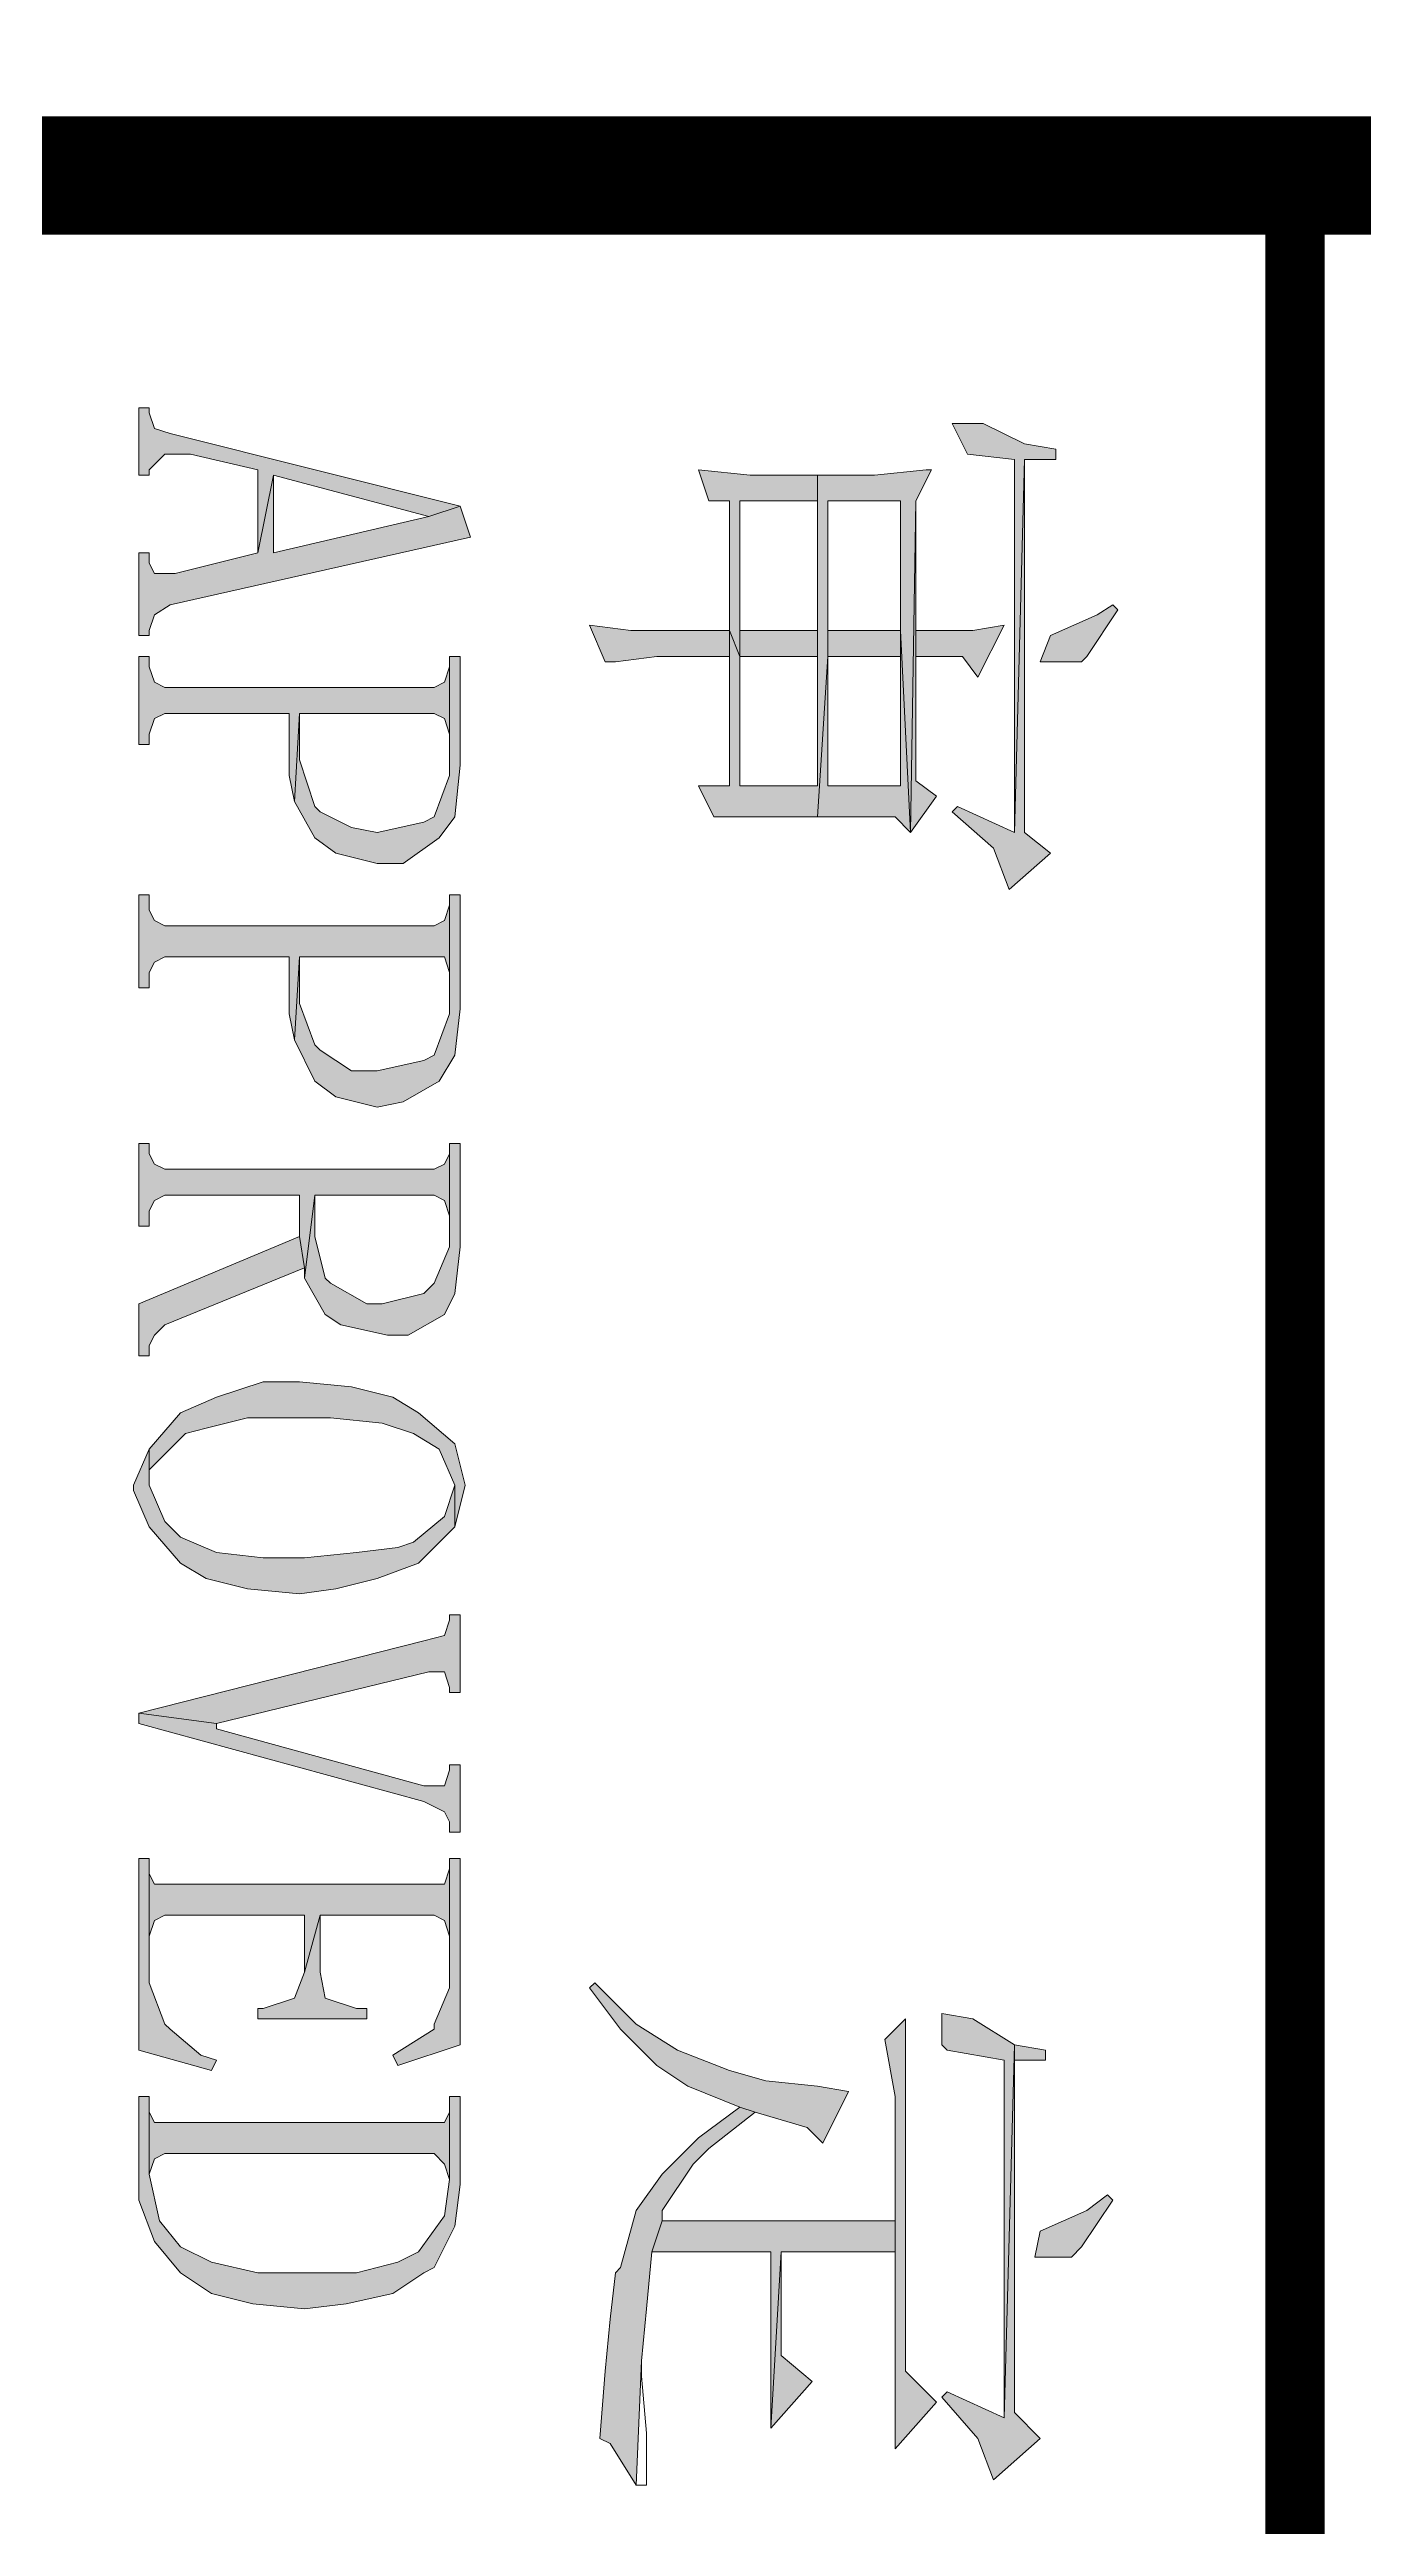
# Model space of a CAD drawing. Header units: millimetres. Extents: x -53295381 to 181933601, y -165 to 204541444.
# Drawn here: x 51460126 to 51464011, y 20986813 to 20994135 of the extents above; entities that cross this region are included whole.
import ezdxf

# ---------------------------------------------------------------- set-up
doc = ezdxf.new("R2010")
doc.units = ezdxf.units.MM
doc.header["$LTSCALE"] = 1000
doc.layers.add('PP-COM', color=7, linetype='Continuous')
doc.layers.add('标注', color=3, linetype='Continuous')
doc.layers.add('PUB_TITLE', color=7, linetype='Continuous', lineweight=20)
doc.styles.add('C', font='c.shx', dxfattribs={"width": 0.75, "height": 3, "bigfont": 'hzk.shx'})
doc.styles.add('HZ', font='rs.shx', dxfattribs={"width": 0.8, "bigfont": 'hztxt.shx'})
doc.styles.add('宋体', font='')
doc.styles.get('宋体').set_extended_font_data('宋体')
doc.dimstyles.new('1', dxfattribs={"dimtxt": 1.5, "dimasz": 2, "dimexe": 1, "dimexo": 0.2, "dimgap": 0.5, "dimtad": 1, "dimdec": 1, "dimzin": 0, "dimdsep": 46, "dimtxsty": '宋体', "dimcen": 0.2, "dimclrd": 3, "dimclre": 3, "dimclrt": 3, "dimadec": 0, "dimazin": 0, "dimtfac": 1, "dimtdec": 1, "dimtofl": 0, "dimtmove": 2, "dimatfit": 3, "dimfxl": 0, "dimtolj": 1, "dimtzin": 0, "dimarcsym": 0})

# ---------------------------------------------------------------- blocks, each defined once
blk = doc.blocks.new('*D53')
at = {"color": 3, "lineweight": -2}
for start, end in [(39.4482, 48.8965), (341.1035, 350.5518)]:
    blk.add_arc((1344.218, 1910.564), 16.999, start, end, dxfattribs=at)
at = {"color": 3}
for points in [[(1357.728, 1921.631), (1356.961, 1921.099), (1358.94, 1919.064)], [(1360.522, 1907.812), (1361.452, 1907.735), (1361.217, 1910.564)]]:
    blk.add_solid(points, dxfattribs=at)
at = {"layer": 'Defpoints', "color": 0}
for p in [(1395.655, 1940.261), (1360.959, 1913.516), (1344.218, 1910.564), (1344.218, 1910.564), (1403.612, 1910.564)]:
    blk.add_point(p, dxfattribs=at)
at = {"color": 3, "insert": (1362.57, 1915.482), "char_height": 3, "attachment_point": 5, "rotation": 285, "style": 'HZ'}
blk.add_mtext('\\A1;α/3', dxfattribs=at)
blk = doc.blocks.new('*D54')
at = {"color": 3, "lineweight": -2}
blk.add_arc((1344.218, 1910.564), 28.56, 5.6194, 84.3806, dxfattribs=at)
at = {"color": 3}
for points in [[(1346.992, 1938.522), (1347.038, 1939.454), (1344.218, 1939.125)], [(1373.108, 1913.384), (1372.175, 1913.338), (1372.779, 1910.564)]]:
    blk.add_solid(points, dxfattribs=at)
at = {"layer": 'Defpoints', "color": 0}
for p in [(1344.218, 1969.958), (1368.952, 1924.845), (1344.218, 1910.564), (1344.218, 1910.564), (1403.612, 1910.564)]:
    blk.add_point(p, dxfattribs=at)
at = {"color": 3, "insert": (1365.828, 1932.174), "char_height": 3, "attachment_point": 5, "rotation": 315, "style": 'HZ'}
blk.add_mtext('\\A1;α', dxfattribs=at)
blk = doc.blocks.new('*D55')
at = {"color": 3, "lineweight": -2}
for start, end in [(69.4333, 78.8666), (11.1334, 20.5667)]:
    blk.add_arc((1344.218, 1910.564), 17.026, start, end, dxfattribs=at)
at = {"color": 3}
for points in [[(1350.399, 1926.927), (1350, 1926.083), (1352.731, 1925.309)], [(1359.737, 1916.346), (1360.581, 1916.745), (1358.963, 1919.077)]]:
    blk.add_solid(points, dxfattribs=at)
at = {"layer": 'Defpoints', "color": 0}
for p in [(1373.915, 1962.001), (1395.655, 1940.261), (1355.162, 1923.607), (1344.218, 1910.564), (1344.218, 1910.564)]:
    blk.add_point(p, dxfattribs=at)
at = {"color": 3, "insert": (1358.072, 1924.056), "char_height": 3, "attachment_point": 5, "rotation": 314.2422, "style": 'HZ'}
blk.add_mtext('\\A1;α/3', dxfattribs=at)
blk = doc.blocks.new('*D27')
at = {"color": 3, "lineweight": -2}
for start, end in [(99.4333, 108.8666), (41.1334, 50.5667)]:
    blk.add_arc((1344.218, 1910.564), 17.026, start, end, dxfattribs=at)
at = {"color": 3}
for points in [[(1341.389, 1927.825), (1341.466, 1926.895), (1344.218, 1927.59)], [(1354.767, 1923.331), (1355.299, 1924.098), (1352.731, 1925.309)]]:
    blk.add_solid(points, dxfattribs=at)
at = {"layer": 'Defpoints', "color": 0}
for p in [(1344.218, 1969.958), (1373.915, 1962.001), (1350.042, 1926.563), (1344.218, 1910.564), (1344.218, 1910.564)]:
    blk.add_point(p, dxfattribs=at)
at = {"color": 3, "insert": (1349.143, 1928.942), "char_height": 3, "attachment_point": 5, "rotation": 345, "style": 'HZ'}
blk.add_mtext('\\A1;α/3', dxfattribs=at)
blk = doc.blocks.new('*D35')
at = {"layer": 'Defpoints', "color": 0}
for p in [(1319.577, 1812.569), (1317.437, 1800.401), (1286.683, 1796.73), (1303.739, 1796.73), (1303.739, 1796.73)]:
    blk.add_point(p, dxfattribs=at)
at = {"layer": '标注', "color": 3, "lineweight": -2}
blk.add_line((1305.739, 1796.73), (1319.92, 1796.73), dxfattribs=at)
for start, end in [(56.3312, 67.6624), (337.3376, 348.6688)]:
    blk.add_arc((1303.739, 1796.73), 14.181, start, end, dxfattribs=at)
at = {"layer": '标注', "color": 3}
for points in [[(1311.896, 1808.894), (1311.305, 1808.172), (1313.766, 1806.758)], [(1317.179, 1793.99), (1318.108, 1793.898), (1317.92, 1796.73)]]:
    blk.add_solid(points, dxfattribs=at)
at = {"layer": '标注', "color": 3, "insert": (1318.688, 1802.922), "char_height": 3, "attachment_point": 5, "rotation": 292.5, "style": 'C'}
blk.add_mtext('\\A1;45°', dxfattribs=at)
blk = doc.blocks.new('2015AACI_TQ_A2')
at = {"layer": 'PUB_TITLE'}
h = blk.add_hatch(color=256, dxfattribs=at)
h.dxf.hatch_style = 1
h.paths.add_polyline_path([(-5712.6, 11873.9), (-5715.7, 11877), (-5743.3, 11895.3), (-5746.3, 11892.3), (-5740.2, 11883.1), (-5728, 11855.5), (-5712.6, 11849.4)])
h.paths.add_polyline_path([(-5832.1, 11834.1), (-5611.6, 11834.1), (-5832.1, 11840.2), (-5832.1, 11858.6), (-5838.2, 11858.6), (-5841.3, 11840.2), (-5853.5, 11815.7), (-5853.5, 11797.3), (-5835.2, 11806.5)])
h.paths.add_polyline_path([(-5599.3, 11855.5), (-5611.6, 11840.2), (-5832.1, 11840.2), (-5611.6, 11834.1), (-5626.9, 11800.4), (-5623.8, 11797.3), (-5602.4, 11821.8), (-5577.9, 11831)])
h.paths.add_polyline_path([(-5703.5, 11812.6), (-5734.1, 11828), (-5731, 11809.6), (-5731, 11775.9), (-5715.7, 11775.9), (-5715.7, 11803.5)])
h.paths.add_polyline_path([(-5611.6, 11772.8), (-5807.6, 11775.9), (-5826, 11785.1), (-5826, 11782), (-5822.9, 11751.4), (-5822.9, 11717.7), (-5731, 11717.7), (-5639.1, 11717.7), (-5639.1, 11671.8), (-5715.7, 11671.8), (-5731, 11665.6), (-5639.1, 11665.6), (-5639.1, 11647.3), (-5620.8, 11656.4), (-5620.8, 11662.6), (-5620.8, 11684), (-5620.8, 11717.7), (-5715.7, 11723.8), (-5807.6, 11723.8), (-5807.6, 11766.7), (-5731, 11766.7)])
h.paths.add_polyline_path([(-5611.6, 11772.8), (-5731, 11766.7), (-5639.1, 11766.7), (-5639.1, 11723.8), (-5715.7, 11723.8), (-5620.8, 11717.7), (-5620.8, 11763.6)], flags=17)
h.paths.add_polyline_path([(-5633, 11788.1), (-5642.2, 11775.9), (-5715.7, 11775.9), (-5731, 11775.9), (-5807.6, 11775.9), (-5611.6, 11772.8)])
h.paths.add_polyline_path([(-5715.7, 11766.7), (-5731, 11766.7), (-5731, 11723.8), (-5715.7, 11723.8)], flags=16)
h.paths.add_polyline_path([(-5715.7, 11717.7), (-5731, 11717.7), (-5731, 11671.8), (-5715.7, 11671.8)], flags=16)
h.paths.add_polyline_path([(-5715.7, 11665.6), (-5731, 11665.6), (-5731, 11641.1), (-5731, 11607.4), (-5734.1, 11582.9), (-5712.6, 11592.1), (-5712.6, 11598.3), (-5715.7, 11622.8)])
h.paths.add_polyline_path([(-5807.6, 11717.7), (-5822.9, 11717.7), (-5822.9, 11711.6), (-5822.9, 11677.9), (-5826, 11647.3), (-5807.6, 11653.4), (-5807.6, 11665.6), (-5731, 11665.6), (-5715.7, 11671.8), (-5807.6, 11671.8)], flags=17)
h = blk.add_hatch(color=256, dxfattribs=at)
h.dxf.hatch_style = 1
h.paths.add_polyline_path([(-4769.3, 11867.8), (-4775.4, 11873.9), (-4803, 11892.3), (-4806.1, 11889.2), (-4796.9, 11877), (-4784.6, 11849.4), (-4769.3, 11846.3)])
h.paths.add_polyline_path([(-4885.7, 11828), (-4674.4, 11828), (-4894.9, 11834.1), (-4910.2, 11809.6), (-4913.3, 11791.2), (-4894.9, 11791.2), (-4891.8, 11794.3)])
h.paths.add_polyline_path([(-4885.7, 11852.5), (-4891.8, 11852.5), (-4894.9, 11834.1), (-4885.7, 11834.1)])
h.paths.add_polyline_path([(-4662.1, 11849.4), (-4677.4, 11834.1), (-4885.7, 11834.1), (-4894.9, 11834.1), (-4674.4, 11828), (-4689.7, 11794.3), (-4686.6, 11791.2), (-4662.1, 11812.6), (-4637.6, 11821.8)])
h.paths.add_polyline_path([(-4683.6, 11788.1), (-4701.9, 11769.8), (-4910.2, 11769.8), (-4898, 11757.5), (-4864.3, 11763.6), (-4790.8, 11763.6), (-4772.4, 11763.6), (-4656, 11763.6)])
h.paths.add_polyline_path([(-4772.4, 11763.6), (-4790.8, 11763.6), (-4790.8, 11625.8), (-4772.4, 11619.7), (-4772.4, 11690.1), (-4668.2, 11690.1), (-4772.4, 11696.3)])
h.paths.add_polyline_path([(-4845.9, 11711.6), (-4836.7, 11720.8), (-4867.3, 11736.1), (-4870.4, 11717.7), (-4873.5, 11687.1), (-4879.6, 11665.6), (-4891.8, 11635), (-4907.1, 11610.5), (-4931.6, 11586), (-4928.6, 11582.9), (-4904.1, 11601.3), (-4882.6, 11622.8), (-4870.4, 11641.1), (-4858.1, 11671.8), (-4855.1, 11680.9)])
h.paths.add_polyline_path([(-4634.6, 11610.5), (-4708.1, 11613.6), (-4738.7, 11616.6), (-4772.4, 11619.7), (-4790.8, 11625.8), (-4796.9, 11625.8), (-4824.4, 11644.2), (-4833.6, 11653.4), (-4855.1, 11680.9), (-4858.1, 11671.8), (-4839.8, 11647.3), (-4818.3, 11625.8), (-4796.9, 11610.5), (-4763.2, 11601.3), (-4760.1, 11598.3), (-4732.6, 11595.2), (-4701.9, 11592.1), (-4662.1, 11589.1), (-4659.1, 11595.2)])
h.paths.add_polyline_path([(-4695.8, 11714.6), (-4711.1, 11696.3), (-4772.4, 11696.3), (-4668.2, 11690.1)])
h = blk.add_hatch(color=256, dxfattribs=at)
h.dxf.hatch_style = 1
h.paths.add_polyline_path([(-5798.4, 11488), (-5804.5, 11506.4), (-5847.4, 11334.9), (-5850.5, 11325.7), (-5859.7, 11322.6), (-5862.7, 11322.6), (-5862.7, 11316.5), (-5822.9, 11316.5), (-5822.9, 11322.6), (-5826, 11322.6), (-5835.2, 11331.8), (-5835.2, 11347.1), (-5826, 11386.9), (-5777, 11386.9), (-5822.9, 11396.1)])
h.paths.add_polyline_path([(-5786.2, 11512.5), (-5804.5, 11506.4), (-5798.4, 11488), (-5777, 11396.1), (-5822.9, 11396.1), (-5777, 11386.9), (-5764.7, 11337.9), (-5764.7, 11325.7), (-5770.8, 11322.6), (-5777, 11322.6), (-5777, 11316.5), (-5728, 11316.5), (-5728, 11322.6), (-5731, 11322.6), (-5740.2, 11325.7), (-5746.3, 11334.9)])
h.paths.add_polyline_path([(-5682, 11405.3), (-5645.3, 11405.3), (-5630, 11408.4), (-5682, 11411.4), (-5682, 11491.1), (-5679, 11497.2), (-5669.8, 11500.2), (-5709.6, 11500.2), (-5700.4, 11497.2), (-5697.3, 11491.1), (-5697.3, 11331.8), (-5700.4, 11325.7), (-5709.6, 11322.6), (-5715.7, 11322.6), (-5715.7, 11316.5), (-5663.6, 11316.5), (-5663.6, 11322.6), (-5669.8, 11322.6), (-5679, 11325.7), (-5682, 11331.8)])
h.paths.add_polyline_path([(-5593.2, 11457.4), (-5593.2, 11472.7), (-5608.5, 11494.1), (-5620.8, 11503.3), (-5651.4, 11506.4), (-5715.7, 11506.4), (-5715.7, 11500.2), (-5709.6, 11500.2), (-5654.5, 11500.2), (-5645.3, 11500.2), (-5620.8, 11491.1), (-5617.7, 11484.9), (-5611.6, 11457.4), (-5614.6, 11442.1), (-5623.8, 11423.7), (-5626.9, 11420.6), (-5654.5, 11411.4), (-5682, 11411.4), (-5630, 11408.4), (-5608.5, 11420.6), (-5599.3, 11432.9)])
h.paths.add_polyline_path([(-5538.1, 11491.1), (-5538.1, 11497.2), (-5528.9, 11500.2), (-5568.7, 11500.2), (-5559.5, 11497.2), (-5556.4, 11491.1), (-5556.4, 11331.8), (-5559.5, 11325.7), (-5565.6, 11322.6), (-5574.8, 11322.6), (-5574.8, 11316.5), (-5519.7, 11316.5), (-5519.7, 11322.6), (-5528.9, 11322.6), (-5535, 11325.7), (-5538.1, 11331.8), (-5538.1, 11405.3), (-5504.4, 11405.3), (-5489.1, 11408.4), (-5538.1, 11411.4)])
h.paths.add_polyline_path([(-5449.2, 11457.4), (-5452.3, 11472.7), (-5464.6, 11494.1), (-5479.9, 11503.3), (-5507.4, 11506.4), (-5574.8, 11506.4), (-5574.8, 11500.2), (-5568.7, 11500.2), (-5513.6, 11500.2), (-5504.4, 11500.2), (-5479.9, 11491.1), (-5476.8, 11484.9), (-5470.7, 11457.4), (-5470.7, 11442.1), (-5482.9, 11423.7), (-5486, 11420.6), (-5510.5, 11411.4), (-5538.1, 11411.4), (-5489.1, 11408.4), (-5464.6, 11420.6), (-5455.4, 11432.9)])
h.paths.add_polyline_path([(-5397.2, 11491.1), (-5394.1, 11497.2), (-5384.9, 11500.2), (-5421.7, 11500.2), (-5415.6, 11497.2), (-5412.5, 11491.1), (-5412.5, 11331.8), (-5415.6, 11325.7), (-5421.7, 11322.6), (-5427.8, 11322.6), (-5427.8, 11316.5), (-5378.8, 11316.5), (-5378.8, 11322.6), (-5388, 11322.6), (-5394.1, 11325.7), (-5397.2, 11331.8), (-5397.2, 11411.4), (-5372.7, 11411.4), (-5354.3, 11414.5), (-5348.2, 11414.5), (-5397.2, 11420.6)])
h.paths.add_polyline_path([(-5314.5, 11463.5), (-5314.5, 11475.7), (-5326.7, 11497.2), (-5339, 11503.3), (-5366.6, 11506.4), (-5427.8, 11506.4), (-5427.8, 11500.2), (-5421.7, 11500.2), (-5372.7, 11500.2), (-5366.6, 11500.2), (-5345.1, 11491.1), (-5339, 11484.9), (-5332.9, 11460.4), (-5332.9, 11451.2), (-5345.1, 11429.8), (-5348.2, 11426.7), (-5372.7, 11420.6), (-5397.2, 11420.6), (-5348.2, 11414.5), (-5326.7, 11426.7), (-5320.6, 11435.9)])
h.paths.add_polyline_path([(-5354.3, 11414.5), (-5372.7, 11411.4), (-5332.9, 11316.5), (-5302.2, 11316.5), (-5302.2, 11322.6), (-5308.4, 11322.6), (-5314.5, 11325.7), (-5320.6, 11331.8)])
h.paths.add_polyline_path([(-5265.5, 11414.5), (-5265.5, 11429.8), (-5262.4, 11460.4), (-5256.3, 11478.8), (-5247.1, 11494.1), (-5225.7, 11503.3), (-5201.2, 11503.3), (-5225.7, 11509.4), (-5250.2, 11503.3), (-5268.5, 11481.9), (-5277.7, 11466.6), (-5283.9, 11442.1), (-5286.9, 11411.4), (-5286.9, 11390), (-5277.7, 11362.4), (-5268.5, 11341), (-5247.1, 11322.6), (-5234.9, 11322.6), (-5256.3, 11344), (-5259.4, 11356.3), (-5265.5, 11380.8)])
h.paths.add_polyline_path([(-5164.4, 11432.9), (-5170.5, 11457.4), (-5179.7, 11481.9), (-5182.8, 11484.9), (-5201.2, 11503.3), (-5225.7, 11503.3), (-5207.3, 11497.2), (-5192, 11478.8), (-5188.9, 11469.6), (-5185.9, 11445.1), (-5182.8, 11414.5), (-5182.8, 11390), (-5185.9, 11362.4), (-5195, 11341), (-5204.2, 11331.8), (-5225.7, 11322.6), (-5247.1, 11322.6), (-5225.7, 11313.4), (-5222.6, 11313.4), (-5201.2, 11322.6), (-5179.7, 11341), (-5170.5, 11356.3), (-5164.4, 11380.8), (-5161.4, 11411.4)])
h.paths.add_polyline_path([(-5115.4, 11488), (-5115.4, 11497.2), (-5106.2, 11500.2), (-5103.2, 11500.2), (-5103.2, 11506.4), (-5149.1, 11506.4), (-5149.1, 11500.2), (-5146, 11500.2), (-5136.8, 11497.2), (-5133.8, 11484.9), (-5090.9, 11316.5), (-5084.8, 11362.4)])
h.paths.add_polyline_path([(-5038.8, 11484.9), (-5032.7, 11497.2), (-5026.6, 11500.2), (-5020.5, 11500.2), (-5020.5, 11506.4), (-5060.3, 11506.4), (-5060.3, 11500.2), (-5057.2, 11500.2), (-5048, 11497.2), (-5048, 11484.9), (-5081.7, 11362.4), (-5084.8, 11362.4), (-5090.9, 11316.5), (-5084.8, 11316.5)])
h.paths.add_polyline_path([(-4971.5, 11414.5), (-4937.8, 11414.5), (-4971.5, 11423.7), (-4971.5, 11491.1), (-4968.4, 11497.2), (-4959.2, 11500.2), (-4999, 11500.2), (-4989.8, 11497.2), (-4989.8, 11491.1), (-4989.8, 11331.8), (-4989.8, 11325.7), (-4996, 11322.6), (-4959.2, 11322.6), (-4968.4, 11325.7), (-4971.5, 11331.8)])
h.paths.add_polyline_path([(-4910.2, 11451.2), (-4916.3, 11451.2), (-4916.3, 11445.1), (-4922.5, 11426.7), (-4937.8, 11423.7), (-4971.5, 11423.7), (-4937.8, 11414.5), (-4922.5, 11408.4), (-4916.3, 11390), (-4916.3, 11386.9), (-4910.2, 11386.9)])
h.paths.add_polyline_path([(-4894.9, 11506.4), (-5005.1, 11506.4), (-5005.1, 11500.2), (-4999, 11500.2), (-4928.6, 11500.2), (-4907.1, 11491.1), (-4904.1, 11491.1), (-4888.8, 11466.6), (-4882.6, 11469.6)])
h.paths.add_polyline_path([(-4879.6, 11359.4), (-4885.7, 11362.4), (-4888.8, 11353.2), (-4904.1, 11334.9), (-4907.1, 11331.8), (-4931.6, 11322.6), (-4959.2, 11322.6), (-4996, 11322.6), (-5005.1, 11322.6), (-5005.1, 11316.5), (-4891.8, 11316.5)])
h.paths.add_polyline_path([(-4830.6, 11491.1), (-4824.4, 11497.2), (-4815.3, 11500.2), (-4855.1, 11500.2), (-4848.9, 11497.2), (-4848.9, 11491.1), (-4848.9, 11331.8), (-4848.9, 11325.7), (-4855.1, 11322.6), (-4818.3, 11322.6), (-4827.5, 11325.7), (-4830.6, 11331.8)], flags=17)
h.paths.add_polyline_path([(-4741.8, 11439), (-4747.9, 11466.6), (-4760.1, 11484.9), (-4763.2, 11491.1), (-4787.7, 11503.3), (-4812.2, 11506.4), (-4864.3, 11506.4), (-4864.3, 11500.2), (-4855.1, 11500.2), (-4815.3, 11500.2), (-4793.8, 11497.2), (-4772.4, 11481.9), (-4766.3, 11469.6), (-4760.1, 11445.1), (-4760.1, 11414.5), (-4760.1, 11386.9), (-4766.3, 11359.4), (-4775.4, 11341), (-4790.8, 11328.7), (-4818.3, 11322.6), (-4855.1, 11322.6), (-4864.3, 11322.6), (-4864.3, 11316.5), (-4815.3, 11316.5), (-4803, 11316.5), (-4778.5, 11325.7), (-4760.1, 11341), (-4747.9, 11359.4), (-4741.8, 11383.9), (-4738.7, 11414.5)])
for points, const_width in [([(-6000, 40000), (-6000, 0)], 70), ([(-6000, 12000), (0, 12000)], 35)]:
    blk.add_lwpolyline(points, dxfattribs=dict(at, const_width=const_width))
blk.add_lwpolyline([(-6000, 0), (0, 0), (0, 40000), (-6000, 40000)], close=True, dxfattribs=at)
at = {"layer": 'PUB_TITLE', "lineweight": 0}
for points in [[(-5743.3, 11895.3), (-5746.3, 11892.3), (-5740.2, 11883.1), (-5728, 11855.5), (-5712.6, 11849.4), (-5712.6, 11873.9), (-5715.7, 11877)], [(-4803, 11892.3), (-4806.1, 11889.2), (-4796.9, 11877), (-4784.6, 11849.4), (-4769.3, 11846.3), (-4769.3, 11867.8), (-4775.4, 11873.9)], [(-5832.1, 11858.6), (-5838.2, 11858.6), (-5841.3, 11840.2), (-5853.5, 11815.7), (-5853.5, 11797.3), (-5835.2, 11806.5), (-5832.1, 11834.1), (-5611.6, 11834.1), (-5832.1, 11840.2)], [(-5599.3, 11855.5), (-5611.6, 11840.2), (-5832.1, 11840.2), (-5611.6, 11834.1), (-5626.9, 11800.4), (-5623.8, 11797.3), (-5602.4, 11821.8), (-5577.9, 11831)], [(-4885.7, 11852.5), (-4891.8, 11852.5), (-4894.9, 11834.1), (-4885.7, 11834.1)], [(-4662.1, 11849.4), (-4677.4, 11834.1), (-4885.7, 11834.1), (-4894.9, 11834.1), (-4674.4, 11828), (-4689.7, 11794.3), (-4686.6, 11791.2), (-4662.1, 11812.6), (-4637.6, 11821.8)], [(-4894.9, 11834.1), (-4910.2, 11809.6), (-4913.3, 11791.2), (-4894.9, 11791.2), (-4891.8, 11794.3), (-4885.7, 11828), (-4674.4, 11828)], [(-5734.1, 11828), (-5731, 11809.6), (-5731, 11775.9), (-5715.7, 11775.9), (-5715.7, 11803.5), (-5703.5, 11812.6)], [(-5826, 11785.1), (-5826, 11782), (-5822.9, 11751.4), (-5822.9, 11717.7), (-5731, 11717.7), (-5639.1, 11717.7), (-5639.1, 11671.8), (-5715.7, 11671.8), (-5731, 11665.6), (-5639.1, 11665.6), (-5639.1, 11647.3), (-5620.8, 11656.4), (-5620.8, 11662.6), (-5620.8, 11684), (-5620.8, 11717.7), (-5715.7, 11723.8), (-5807.6, 11723.8), (-5807.6, 11766.7), (-5731, 11766.7), (-5611.6, 11772.8), (-5807.6, 11775.9)], [(-5633, 11788.1), (-5642.2, 11775.9), (-5715.7, 11775.9), (-5731, 11775.9), (-5807.6, 11775.9), (-5611.6, 11772.8)], [(-4683.6, 11788.1), (-4701.9, 11769.8), (-4910.2, 11769.8), (-4898, 11757.5), (-4898, 11757.5), (-4864.3, 11763.6), (-4790.8, 11763.6), (-4772.4, 11763.6), (-4656, 11763.6)], [(-5731, 11766.7), (-5731, 11723.8), (-5807.6, 11723.8), (-5715.7, 11723.8), (-5715.7, 11766.7), (-5639.1, 11766.7)], [(-5611.6, 11772.8), (-5731, 11766.7), (-5639.1, 11766.7), (-5639.1, 11723.8), (-5715.7, 11723.8), (-5620.8, 11717.7), (-5620.8, 11763.6)], [(-4772.4, 11763.6), (-4790.8, 11763.6), (-4790.8, 11625.8), (-4772.4, 11619.7), (-4772.4, 11690.1), (-4668.2, 11690.1), (-4772.4, 11696.3)], [(-4867.3, 11736.1), (-4870.4, 11717.7), (-4873.5, 11687.1), (-4879.6, 11665.6), (-4891.8, 11635), (-4907.1, 11610.5), (-4931.6, 11586), (-4928.6, 11582.9), (-4904.1, 11601.3), (-4882.6, 11622.8), (-4870.4, 11641.1), (-4858.1, 11671.8), (-4855.1, 11680.9), (-4845.9, 11711.6), (-4836.7, 11720.8)], [(-5822.9, 11717.7), (-5822.9, 11711.6), (-5822.9, 11677.9), (-5826, 11647.3), (-5807.6, 11653.4), (-5807.6, 11665.6), (-5731, 11665.6), (-5715.7, 11671.8), (-5807.6, 11671.8), (-5807.6, 11717.7), (-5731, 11717.7)], [(-5731, 11717.7), (-5731, 11671.8), (-5807.6, 11671.8), (-5715.7, 11671.8), (-5715.7, 11717.7), (-5639.1, 11717.7)], [(-4695.8, 11714.6), (-4711.1, 11696.3), (-4772.4, 11696.3), (-4668.2, 11690.1)], [(-4855.1, 11680.9), (-4858.1, 11671.8), (-4839.8, 11647.3), (-4818.3, 11625.8), (-4796.9, 11610.5), (-4763.2, 11601.3), (-4760.1, 11598.3), (-4732.6, 11595.2), (-4701.9, 11592.1), (-4662.1, 11589.1), (-4659.1, 11595.2), (-4634.6, 11610.5), (-4708.1, 11613.6), (-4738.7, 11616.6), (-4772.4, 11619.7), (-4790.8, 11625.8), (-4796.9, 11625.8), (-4824.4, 11644.2), (-4833.6, 11653.4)], [(-5731, 11665.6), (-5731, 11641.1), (-5731, 11607.4), (-5734.1, 11582.9), (-5712.6, 11592.1), (-5712.6, 11598.3), (-5715.7, 11622.8), (-5715.7, 11665.6), (-5639.1, 11665.6)], [(-4634.6, 11616.6), (-4634.6, 11616.6), (-4665.2, 11616.6), (-4698.9, 11613.6), (-4708.1, 11613.6), (-4634.6, 11610.5)], [(-5786.2, 11512.5), (-5804.5, 11506.4), (-5798.4, 11488), (-5777, 11396.1), (-5822.9, 11396.1), (-5777, 11386.9), (-5764.7, 11337.9), (-5764.7, 11325.7), (-5770.8, 11322.6), (-5777, 11322.6), (-5777, 11316.5), (-5728, 11316.5), (-5728, 11322.6), (-5731, 11322.6), (-5740.2, 11325.7), (-5746.3, 11334.9)], [(-5804.5, 11506.4), (-5847.4, 11334.9), (-5850.5, 11325.7), (-5859.7, 11322.6), (-5862.7, 11322.6), (-5862.7, 11316.5), (-5822.9, 11316.5), (-5822.9, 11322.6), (-5826, 11322.6), (-5835.2, 11331.8), (-5835.2, 11347.1), (-5826, 11386.9), (-5777, 11386.9), (-5822.9, 11396.1), (-5798.4, 11488), (-5798.4, 11488)], [(-5651.4, 11506.4), (-5715.7, 11506.4), (-5715.7, 11500.2), (-5709.6, 11500.2), (-5654.5, 11500.2), (-5645.3, 11500.2), (-5620.8, 11491.1), (-5617.7, 11484.9), (-5611.6, 11457.4), (-5614.6, 11442.1), (-5623.8, 11423.7), (-5626.9, 11420.6), (-5654.5, 11411.4), (-5682, 11411.4), (-5630, 11408.4), (-5608.5, 11420.6), (-5599.3, 11432.9), (-5593.2, 11457.4), (-5593.2, 11472.7), (-5608.5, 11494.1), (-5620.8, 11503.3)], [(-5709.6, 11500.2), (-5700.4, 11497.2), (-5697.3, 11491.1), (-5697.3, 11331.8), (-5700.4, 11325.7), (-5709.6, 11322.6), (-5715.7, 11322.6), (-5715.7, 11316.5), (-5663.6, 11316.5), (-5663.6, 11322.6), (-5669.8, 11322.6), (-5679, 11325.7), (-5682, 11331.8), (-5682, 11405.3), (-5645.3, 11405.3), (-5630, 11408.4), (-5682, 11411.4), (-5682, 11491.1), (-5679, 11497.2), (-5669.8, 11500.2), (-5654.5, 11500.2)], [(-5507.4, 11506.4), (-5574.8, 11506.4), (-5574.8, 11500.2), (-5568.7, 11500.2), (-5513.6, 11500.2), (-5504.4, 11500.2), (-5479.9, 11491.1), (-5476.8, 11484.9), (-5470.7, 11457.4), (-5470.7, 11442.1), (-5482.9, 11423.7), (-5486, 11420.6), (-5510.5, 11411.4), (-5538.1, 11411.4), (-5489.1, 11408.4), (-5464.6, 11420.6), (-5455.4, 11432.9), (-5449.2, 11457.4), (-5452.3, 11472.7), (-5464.6, 11494.1), (-5479.9, 11503.3)], [(-5568.7, 11500.2), (-5559.5, 11497.2), (-5556.4, 11491.1), (-5556.4, 11331.8), (-5559.5, 11325.7), (-5565.6, 11322.6), (-5574.8, 11322.6), (-5574.8, 11316.5), (-5519.7, 11316.5), (-5519.7, 11322.6), (-5528.9, 11322.6), (-5535, 11325.7), (-5538.1, 11331.8), (-5538.1, 11405.3), (-5504.4, 11405.3), (-5489.1, 11408.4), (-5538.1, 11411.4), (-5538.1, 11491.1), (-5538.1, 11497.2), (-5528.9, 11500.2), (-5513.6, 11500.2)], [(-5366.6, 11506.4), (-5427.8, 11506.4), (-5427.8, 11500.2), (-5421.7, 11500.2), (-5372.7, 11500.2), (-5366.6, 11500.2), (-5345.1, 11491.1), (-5339, 11484.9), (-5332.9, 11460.4), (-5332.9, 11451.2), (-5345.1, 11429.8), (-5348.2, 11426.7), (-5372.7, 11420.6), (-5397.2, 11420.6), (-5348.2, 11414.5), (-5326.7, 11426.7), (-5320.6, 11435.9), (-5314.5, 11463.5), (-5314.5, 11475.7), (-5326.7, 11497.2), (-5339, 11503.3)], [(-5421.7, 11500.2), (-5415.6, 11497.2), (-5412.5, 11491.1), (-5412.5, 11331.8), (-5415.6, 11325.7), (-5421.7, 11322.6), (-5427.8, 11322.6), (-5427.8, 11316.5), (-5378.8, 11316.5), (-5378.8, 11322.6), (-5388, 11322.6), (-5394.1, 11325.7), (-5397.2, 11331.8), (-5397.2, 11411.4), (-5372.7, 11411.4), (-5354.3, 11414.5), (-5348.2, 11414.5), (-5397.2, 11420.6), (-5397.2, 11491.1), (-5394.1, 11497.2), (-5384.9, 11500.2), (-5372.7, 11500.2)], [(-5225.7, 11509.4), (-5225.7, 11509.4), (-5250.2, 11503.3), (-5268.5, 11481.9), (-5277.7, 11466.6), (-5283.9, 11442.1), (-5286.9, 11411.4), (-5286.9, 11390), (-5277.7, 11362.4), (-5268.5, 11341), (-5268.5, 11341), (-5247.1, 11322.6), (-5225.7, 11322.6), (-5234.9, 11322.6), (-5256.3, 11344), (-5259.4, 11356.3), (-5265.5, 11380.8), (-5265.5, 11414.5), (-5265.5, 11429.8), (-5262.4, 11460.4), (-5256.3, 11478.8), (-5247.1, 11494.1), (-5225.7, 11503.3), (-5201.2, 11503.3)], [(-5201.2, 11503.3), (-5225.7, 11503.3), (-5207.3, 11497.2), (-5192, 11478.8), (-5188.9, 11469.6), (-5185.9, 11445.1), (-5182.8, 11414.5), (-5182.8, 11390), (-5185.9, 11362.4), (-5195, 11341), (-5204.2, 11331.8), (-5225.7, 11322.6), (-5247.1, 11322.6), (-5225.7, 11313.4), (-5222.6, 11313.4), (-5201.2, 11322.6), (-5179.7, 11341), (-5170.5, 11356.3), (-5164.4, 11380.8), (-5161.4, 11411.4), (-5164.4, 11432.9), (-5170.5, 11457.4), (-5179.7, 11481.9), (-5182.8, 11484.9)], [(-5103.2, 11506.4), (-5149.1, 11506.4), (-5149.1, 11500.2), (-5146, 11500.2), (-5136.8, 11497.2), (-5133.8, 11484.9), (-5090.9, 11316.5), (-5084.8, 11362.4), (-5115.4, 11488), (-5115.4, 11497.2), (-5106.2, 11500.2), (-5103.2, 11500.2)], [(-5020.5, 11506.4), (-5060.3, 11506.4), (-5060.3, 11500.2), (-5057.2, 11500.2), (-5048, 11497.2), (-5048, 11484.9), (-5081.7, 11362.4), (-5084.8, 11362.4), (-5090.9, 11316.5), (-5084.8, 11316.5), (-5038.8, 11484.9), (-5032.7, 11497.2), (-5026.6, 11500.2), (-5020.5, 11500.2)], [(-4894.9, 11506.4), (-5005.1, 11506.4), (-5005.1, 11500.2), (-4999, 11500.2), (-4928.6, 11500.2), (-4907.1, 11491.1), (-4904.1, 11491.1), (-4888.8, 11466.6), (-4882.6, 11469.6)], [(-4999, 11500.2), (-4989.8, 11497.2), (-4989.8, 11491.1), (-4989.8, 11331.8), (-4989.8, 11325.7), (-4996, 11322.6), (-4959.2, 11322.6), (-4968.4, 11325.7), (-4971.5, 11331.8), (-4971.5, 11414.5), (-4937.8, 11414.5), (-4971.5, 11423.7), (-4971.5, 11491.1), (-4968.4, 11497.2), (-4959.2, 11500.2), (-4928.6, 11500.2)], [(-4812.2, 11506.4), (-4864.3, 11506.4), (-4864.3, 11500.2), (-4855.1, 11500.2), (-4815.3, 11500.2), (-4793.8, 11497.2), (-4772.4, 11481.9), (-4766.3, 11469.6), (-4760.1, 11445.1), (-4760.1, 11414.5), (-4760.1, 11386.9), (-4766.3, 11359.4), (-4775.4, 11341), (-4790.8, 11328.7), (-4818.3, 11322.6), (-4855.1, 11322.6), (-4864.3, 11322.6), (-4864.3, 11316.5), (-4815.3, 11316.5), (-4803, 11316.5), (-4778.5, 11325.7), (-4760.1, 11341), (-4747.9, 11359.4), (-4741.8, 11383.9), (-4738.7, 11414.5), (-4741.8, 11439), (-4747.9, 11466.6), (-4760.1, 11484.9), (-4763.2, 11491.1), (-4787.7, 11503.3)], [(-4855.1, 11500.2), (-4848.9, 11497.2), (-4848.9, 11491.1), (-4848.9, 11331.8), (-4848.9, 11325.7), (-4855.1, 11322.6), (-4818.3, 11322.6), (-4827.5, 11325.7), (-4830.6, 11331.8), (-4830.6, 11491.1), (-4824.4, 11497.2), (-4815.3, 11500.2)], [(-4910.2, 11451.2), (-4916.3, 11451.2), (-4916.3, 11445.1), (-4922.5, 11426.7), (-4937.8, 11423.7), (-4971.5, 11423.7), (-4937.8, 11414.5), (-4922.5, 11408.4), (-4916.3, 11390), (-4916.3, 11386.9), (-4910.2, 11386.9)], [(-5354.3, 11414.5), (-5372.7, 11411.4), (-5332.9, 11316.5), (-5302.2, 11316.5), (-5302.2, 11322.6), (-5308.4, 11322.6), (-5314.5, 11325.7), (-5320.6, 11331.8)], [(-4885.7, 11362.4), (-4888.8, 11353.2), (-4904.1, 11334.9), (-4907.1, 11331.8), (-4931.6, 11322.6), (-4959.2, 11322.6), (-4996, 11322.6), (-5005.1, 11322.6), (-5005.1, 11316.5), (-4891.8, 11316.5), (-4879.6, 11359.4)]]:
    blk.add_lwpolyline(points, close=True, dxfattribs=at)
blk = doc.blocks.new('伸缩缝')
for base, line1, line2, text, picture, middle in [((1350.042, 1926.563), ((1344.218, 1910.564), (1373.915, 1962.001)), ((1344.218, 1910.564), (1344.218, 1969.958)), 'α/3', '*D27', (1349.143, 1928.942)), ((1368.952, 1924.845), ((1344.218, 1910.564), (1403.612, 1910.564)), ((1344.218, 1910.564), (1344.218, 1969.958)), 'α', '*D54', (1365.828, 1932.174)), ((1355.162, 1923.607), ((1344.218, 1910.564), (1395.655, 1940.261)), ((1344.218, 1910.564), (1373.915, 1962.001)), 'α/3', '*D55', (1358.072, 1924.056)), ((1360.959, 1913.516), ((1344.218, 1910.564), (1403.612, 1910.564)), ((1344.218, 1910.564), (1395.655, 1940.261)), 'α/3', '*D53', (1362.57, 1915.482))]:
    dim = blk.add_angular_dim_2l(base=base, line1=line1, line2=line2, text=text, dimstyle='1', override={"dimexe": 4, "dimexo": 4, "dimtxsty": 'HZ', "dimdle": 4, "dimadec": 1})
    dim.commit()
    dim.dimension.update_dxf_attribs({"geometry": picture, "text_midpoint": middle, "dimtype": 130})
at = {"layer": '标注'}
dim = blk.add_angular_dim_2l(base=(1317.437, 1800.401), line1=((1286.683, 1796.73), (1303.739, 1796.73)), line2=((1319.577, 1812.569), (1303.739, 1796.73)), dimstyle='1', dxfattribs=at)
dim.commit()
dim.dimension.update_dxf_attribs({"geometry": '*D35', "text_midpoint": (1318.688, 1802.922), "dimtype": 130})

msp = doc.modelspace()

# ---------------------------------------------------------------- block references
at = {"layer": 'PP-COM', "xscale": 321.4285737276077, "yscale": 321.4285712242126, "zscale": 321.4285714284524}
msp.add_blockref('伸缩缝', (51796714.498, 20476148.395), dxfattribs=at)
at = {"layer": 'PUB_TITLE', "xscale": 5, "yscale": 5, "zscale": 5, "rotation": 270}
msp.add_blockref('2015AACI_TQ_A2', (51403808.075, 20963762.926), dxfattribs=at)

doc.saveas('drawing.dxf')
